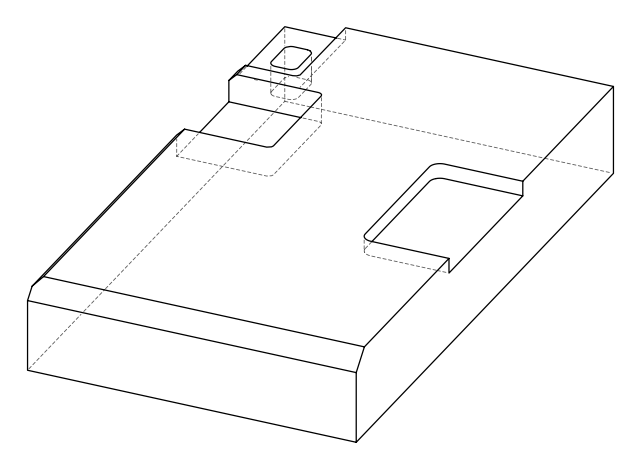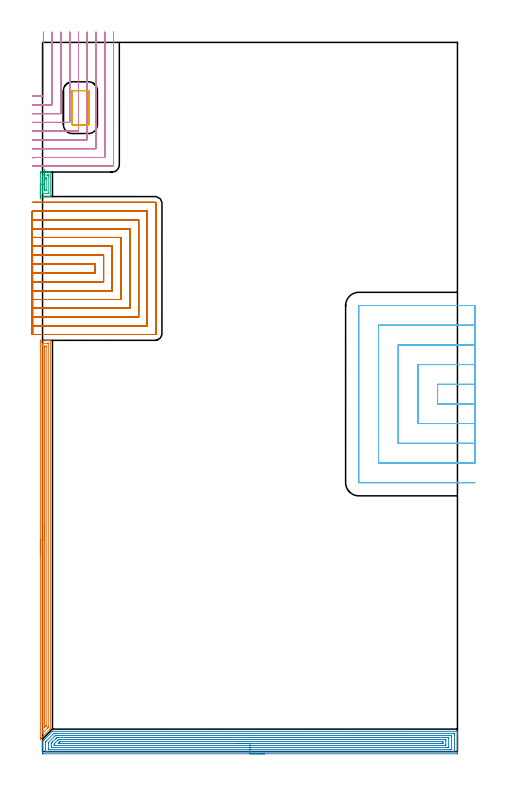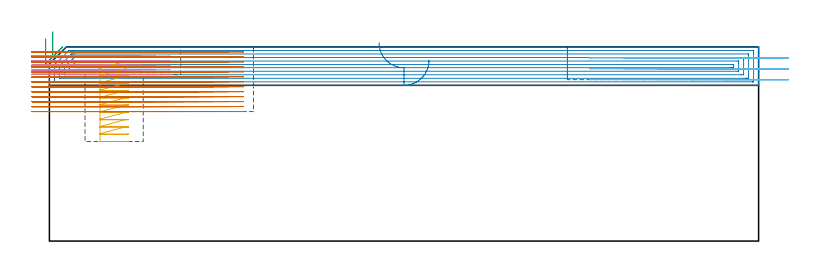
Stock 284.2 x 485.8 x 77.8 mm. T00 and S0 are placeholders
(PLAN: 7 operations, 4 tool changes, 99.5 min)
(1 AREA_MILL | FG_CHAMFER_SURFACE | UGT0205_001 | 6.66 min | 6516 mm3)
(2 AREA_MILL_1 | FG_CHAMFER_SURFACE_1 | UGT0205_001 | 13.82 min | 33493 mm3)
(3 AREA_MILL_2 | FG_CHAMFER_SURFACE_2 | UGT0205_001 | 0.58 min | 590 mm3)
(4 MILL_CORNER_NOTCH_RECTANGULAR | CORNER_NOTCH_RECTANGULAR | NXT0201_009 | Follow Part, ap 2, ae 75% | 11.94 min | 51202 mm3)
(5 MILL_RECTANGULAR_POCKET | POCKET_RECTANGULAR_STRAIGHT | NXT0201_011 | Follow Part, ap 3, ae 75% | 2.34 min | 21359 mm3)
(6 MILL_SLOT | SLOT_PARTIAL_RECTANGULAR | UGT0201_100 | Follow Part, ap 4.5, ae 75% | 8.61 min | 139428 mm3)
(7 MILL_SLOT_1 | SLOT_PARTIAL_RECTANGULAR_1 | NXT0201_009 | Follow Part, ap 2, ae 75% | 55.59 min | 208203 mm3)
(TOOL UGT0205_001 | Chamfer Mill 20 x 3 x 45 deg. | D20 FL50 Z2)
(TOOL NXT0201_009 | ENDMILL 8mm [2P460-0800-NA 1630] | D8 FL26 Z6)
(TOOL NXT0201_011 | ENDMILL 12mm [2P460-1200-NA 1630] | D12 FL38 Z6)
(TOOL UGT0201_100 | End Mill 18 mm | D18 FL22 Z2)
(OP 1 AREA_MILL)
G17 G21 G94 G90
T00 M6
G54
G17 G0 G90 X-1.5 Y135.15 S1061 M3
G43 Z87.8 H0
Z81.
G94 G1 Y135.188 Z80.128 F250.
Y135.302 Z79.264
Y135.491 Z78.412
Y135.753 Z77.58
Y136.087 Z76.774
Y136.49 Z76.
Y136.958 Z75.264
Y137.49 Z74.572
Y138.079 Z73.929
Y138.722 Z73.34
Y139.414 Z72.809
Y140.15 Z72.34
Y140.924 Z71.937
Y141.73 Z71.603
Y142.562 Z71.341
Y143.414 Z71.152
Y144.278 Z71.038
Y145.15 Z71.
Y280.526
X-1.499 Y281.07 Z71.001
X-1.497 Y281.417 Z71.002
X-1.493 Y281.69 Z71.004
X-1.158 Y281.7 Z71.339
X2.337 Z74.831
X3.727 Z76.223
X4.084 Z76.579
X5.02 Z77.52
X5.162 Y281.697 Z77.655
X5.297 Y281.69 Z77.789
X5.3 Y281.517 Z77.8
Y15.49
X5.296 Y15.405 Z77.79
X5.256 Y15.358 Z77.752
X5.008 Y15.107 Z77.507
X-0.284 Y9.814 Z72.212
X-0.422 Y9.677 Z72.076
X-0.58 Y9.519 Z71.918
X-0.721 Y9.377 Z71.775
X-0.869 Y9.23 Z71.629
X-1.007 Y9.092 Z71.491
X-1.158 Y8.94 Z71.337
X-1.316 Y8.783 Z71.182
X-1.483 Y8.617 Z71.015
X-1.497 Y8.609 Z71.001
X-1.499 Y8.608 Z70.999
X-1.5 Y8.783 Z71.
Y145.15
X-0.086 Z72.414
X-0.085 Y279.281 Z72.415
X-0.083 Y279.627 Z72.417
X-0.081 Y279.669 Z72.419
X-0.08 Y279.684 Z72.42
X-0.063 Y279.69 Z72.437
X0.044 Y279.695 Z72.544
X0.181 Y279.699 Z72.681
X3.676 Z76.176
X3.836 Y279.696 Z76.336
X3.87 Y279.692 Z76.37
X3.879 Y279.689 Z76.379
X3.881 Y279.677 Z76.381
X3.884 Y279.639 Z76.384
X3.885 Y279.485 Z76.385
X3.886 Y279.281 Z76.386
Y17.278
X3.883 Y16.589 Z76.383
X3.881 Y16.486 Z76.381
X3.878 Y16.44 Z76.378
X3.829 Y16.384 Z76.329
X3.518 Y16.069 Z76.018
X3.21 Y15.76 Z75.71
X0.257 Y12.807 Z72.757
X0.059 Y12.614 Z72.559
X-0.022 Y12.538 Z72.478
X-0.079 Y12.489 Z72.421
X-0.082 Y12.6 Z72.418
X-0.084 Y12.807 Z72.416
X-0.086 Y13.222 Z72.414
Y13.498
Y145.15
X1.328 Z73.828
X1.329 Y276.737 Z73.829
X1.33 Y277.493 Z73.83
X1.332 Y277.627 Z73.832
X1.335 Y277.674 Z73.835
X1.341 Y277.69 Z73.841
X1.363 Y277.693 Z73.863
X1.463 Y277.696 Z73.963
X2.135 Y277.7 Z74.635
X2.337 Y277.699 Z74.837
X2.404 Y277.696 Z74.904
X2.456 Y277.69 Z74.956
X2.465 Y277.687 Z74.965
X2.467 Y277.669 Z74.967
X2.47 Y277.631 Z74.97
X2.471 Y277.493 Z74.971
Y277.355
Y18.035
X2.47 Y17.896 Z74.97
X2.464 Y17.621 Z74.964
X2.459 Y17.47 Z74.959
X2.308 Y17.307 Z74.808
X1.424 Y16.424 Z73.924
X1.382 Y16.384 Z73.882
X1.357 Y16.368 Z73.857
X1.334 Y16.358 Z73.834
X1.332 Y16.384 Z73.832
X1.33 Y16.417 Z73.83
X1.329 Y16.521 Z73.829
X1.328 Y145.15 Z73.828
Y146.022 Z73.867
Y146.886 Z73.98
Y147.738 Z74.169
Y148.57 Z74.432
Y149.376 Z74.765
Y150.15 Z75.168
Y150.886 Z75.637
Y151.578 Z76.168
Y152.221 Z76.757
Y152.81 Z77.401
Y153.342 Z78.093
Y153.81 Z78.828
Y154.213 Z79.602
Y154.547 Z80.408
Y154.809 Z81.24
X1.329 Y154.998 Z82.092
Y155.112 Z82.957
Y155.15 Z83.829
G0 Z87.8
M5
M2
(OP 2 AREA_MILL_1)
G17 G21 G94 G90
T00 M6
G54
G17 G0 G90 X152.1 Y-1.5 S1061 M3
G43 Z87.8 H0
Z72.4
G94 G1 X152.062 Z71.528 F250.
X151.948 Z70.664
X151.759 Z69.812
X151.497 Z68.98
X151.163 Z68.174
X150.76 Z67.4
X150.291 Z66.664
X149.76 Z65.972
X149.171 Z65.329
X148.528 Z64.74
X147.836 Z64.208
X147.1 Z63.74
X146.326 Z63.337
X145.52 Z63.003
X144.688 Z62.741
X143.836 Z62.552
X142.972 Z62.438
X142.1 Z62.4
X0.609 Y-1.499 Z62.401
X0.037 Y-1.493 Z62.404
X0.007 Y-1.492 Z62.406
X0. Y-0.923 Z62.974
Y3.529 Z67.423
Y4.095 Z67.992
Y4.419 Z68.316
Y4.986 Z68.882
Y5.31 Z69.205
Y5.958 Z69.857
Y6.442 Z70.342
X0.007 Y7.09 Z70.99
X0.01 Y7.1 Z70.999
X0.162 Y7.264 Z71.161
X0.881 Y7.981 Z71.88
X6.718 Y13.818 Z77.717
X6.806 Y13.895 Z77.791
X6.858 Y13.9 Z77.8
X284.038
X284.19 Y13.897 Z77.788
X284.192 Y13.854 Z77.746
X284.2 Y13.48 Z77.38
Y13.081 Z76.98
Y12.433 Z76.328
Y11.218 Z75.115
Y10.652 Z74.546
Y-0.923 Z62.974
X284.197 Y-1.209 Z62.688
X284.19 Y-1.492 Z62.406
X283.906 Y-1.499 Z62.399
X142.1 Y-1.5 Z62.4
Y-0.086 Z63.814
X3.287
X2.443 Y-0.082 Z63.818
X2.394 Y-0.079 Z63.821
X2.01 Y-0.033 Z63.867
X2.003 Y0.357 Z64.257
X2.001 Y0.858 Z64.758
X2. Y1.251 Z65.151
X2.001 Y6.2 Z70.1
X2.005 Y6.589 Z70.489
X2.01 Y6.647 Z70.547
X2.038 Y6.679 Z70.579
X2.115 Y6.761 Z70.661
X2.394 Y7.045 Z70.945
X7.75 Y12.4 Z76.3
X7.769 Y12.415 Z76.315
X7.794 Y12.433 Z76.333
X8.593 Y12.482 Z76.382
X8.643 Y12.484 Z76.384
X9.483 Y12.486 Z76.386
X280.913
X281.757 Y12.482 Z76.382
X281.806 Y12.479 Z76.379
X282.19 Y12.433 Z76.333
X282.197 Y12.043 Z75.943
X282.199 Y11.542 Z75.442
X282.2 Y11.149 Z75.049
X282.199 Y0.466 Z64.366
X282.192 Y-0.033 Z63.867
X282.19 Y-0.075 Z63.825
X282.018 Y-0.082 Z63.818
X281.912 Y-0.085 Z63.815
X281.859 Y-0.086 Z63.814
X281.806
X142.1
Y1.328 Z65.228
X4.18 Y1.329 Z65.229
X4.039 Y1.33 Z65.23
X4.017 Y1.332 Z65.232
X4.012 Y1.334 Z65.234
X4.008 Y1.355 Z65.255
X4.003 Y1.45 Z65.35
X4.001 Y1.569 Z65.469
X4. Y1.748 Z65.648
X4.001 Y5.488 Z69.388
X4.01 Y6.2 Z70.1
X4.092 Y6.287 Z70.187
X4.18 Y6.379 Z70.279
X8.547 Y10.747 Z74.647
X8.643 Y10.841 Z74.741
X8.884 Y11.064 Z74.964
X9.119 Y11.068 Z74.968
X9.536 Y11.07 Z74.97
X10.008 Y11.071 Z74.971
X280.021
X280.161 Y11.07 Z74.97
X280.183 Y11.068 Z74.968
X280.188 Y11.066 Z74.966
X280.192 Y11.045 Z74.945
X280.197 Y10.95 Z74.85
X280.199 Y10.831 Z74.731
X280.2 Y10.652 Z74.552
X280.199 Y1.57 Z65.47
X280.193 Y1.39 Z65.29
X280.19 Y1.343 Z65.243
X280.175 Y1.335 Z65.235
X280.125 Y1.333 Z65.233
X280.021 Y1.33 Z65.23
X279.548 Y1.329 Z65.229
X279.128 Y1.328 Z65.228
X142.1
Y2.743 Z66.643
X6.753
X6.055 Y2.748 Z66.648
X6.02 Y2.749 Z66.649
X6.01 Y2.782 Z66.682
X6.006 Y2.883 Z66.783
X6.002 Y3.087 Z66.987
X6. Y3.494 Z67.394
X6.001 Y5.31 Z69.21
X6.01 Y5.735 Z69.635
X6.213 Y5.952 Z69.852
X6.452 Y6.2 Z70.1
X6.653 Y6.404 Z70.304
X6.858 Y6.609 Z70.509
X9.12 Y8.871 Z72.771
X9.536 Y9.287 Z73.187
X9.775 Y9.523 Z73.423
X9.872 Y9.615 Z73.515
X9.9 Y9.64 Z73.54
X9.938 Y9.65 Z73.55
X10.035 Y9.652 Z73.552
X10.428 Y9.657 Z73.557
X277.447
X278.145 Y9.651 Z73.551
X278.18
X278.19 Y9.618 Z73.518
X278.194 Y9.517 Z73.417
X278.198 Y9.313 Z73.213
X278.2 Y8.906 Z72.806
X278.199 Y3.101 Z67.001
X278.197 Y2.887 Z66.787
X278.193 Y2.781 Z66.681
X278.19 Y2.757 Z66.657
X278.179 Y2.749 Z66.649
X278.126 Y2.747 Z66.647
X277.342 Y2.743 Z66.643
X277.238
X142.1
Y4.157 Z68.057
X8.643
X8.011 Y4.159 Z68.059
X8.009 Y4.161 Z68.061
X8.003 Y4.167 Z68.067
Y4.419 Z68.319
X8.007 Y5.053 Z68.953
X8.018 Y5.31 Z69.21
X8.771 Y6.073 Z69.973
X10.554 Y7.856 Z71.756
X10.679 Y7.981 Z71.881
X10.895 Y8.193 Z72.093
X10.93 Y8.224 Z72.124
X10.945 Y8.235 Z72.135
X10.971 Y8.238 Z72.138
X11.06 Y8.241 Z72.141
X11.321 Y8.243 Z72.143
X11.951
X275.557
X276.189 Y8.241 Z72.141
X276.191 Y8.239 Z72.139
X276.197 Y8.233 Z72.133
X276.199 Y7.981 Z71.881
X276.2 Y7.34 Z71.24
Y4.668 Z68.568
X276.199 Y4.419 Z68.319
X276.197 Y4.259 Z68.159
X276.193 Y4.179 Z68.079
X276.191 Y4.165 Z68.065
X276.157 Y4.163 Z68.063
X276.083 Y4.16 Z68.06
X275.82 Y4.157 Z68.057
X142.1
Y5.571 Z69.471
X11.058 Y5.572 Z69.472
X10.84 Y5.574 Z69.474
X10.777 Y5.576 Z69.476
X10.739 Y5.579 Z69.479
X10.76 Y5.603 Z69.503
X10.832 Y5.681 Z69.581
X10.889 Y5.741 Z69.641
X11.334 Y6.187 Z70.087
X11.782 Y6.63 Z70.53
X11.931 Y6.774 Z70.674
X11.982 Y6.822 Z70.722
X12.056 Y6.824 Z70.724
X12.214 Y6.827 Z70.727
X12.476 Y6.828 Z70.728
X273.772
X274.036 Y6.827 Z70.727
X274.141 Y6.824 Z70.724
X274.186 Y6.822 Z70.722
X274.19 Y6.797 Z70.697
X274.197 Y6.666 Z70.566
X274.199 Y6.2 Z70.1
X274.198 Y5.775 Z69.675
X274.193 Y5.631 Z69.531
X274.19 Y5.584 Z69.484
X274.164 Y5.578 Z69.478
X274.087 Y5.576 Z69.476
X273.772 Y5.572 Z69.472
X273.509 Y5.571 Z69.471
X272.879
X142.1
X141.228 Z69.509
X140.363 Z69.623
X139.512 Z69.812
X138.68 Z70.074
X137.874 Z70.408
X137.1 Z70.811
X136.364 Z71.28
X135.672 Z71.811
X135.029 Z72.4
X134.44 Z73.043
X133.908 Z73.735
X133.44 Z74.471
X133.037 Z75.245
X132.703 Z76.051
X132.441 Z76.883
X132.252 Z77.735
X132.138 Z78.6
X132.1 Z79.471
G0 Z87.8
M5
M2
(OP 3 AREA_MILL_2)
G17 G21 G94 G90
T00 M6
G54
G17 G0 G90 X-1.5 Y378.6 S1061 M3
G43 Z87.8 H0
Z81.
G94 G1 Y378.638 Z80.128 F250.
Y378.752 Z79.264
Y378.941 Z78.412
Y379.203 Z77.58
Y379.537 Z76.774
Y379.94 Z76.
Y380.408 Z75.264
Y380.94 Z74.572
Y381.529 Z73.929
Y382.172 Z73.34
Y382.864 Z72.808
Y383.6 Z72.34
Y384.374 Z71.937
Y385.18 Z71.603
Y386.012 Z71.341
Y386.864 Z71.152
Y387.728 Z71.038
Y388.6 Z71.
Y396.003
X-1.499 Y396.539 Z71.001
X-1.494 Y396.879 Z71.002
X-1.49 Y396.99 Z71.004
X-1.158 Y397. Z71.336
X-0.741 Z71.754
X-0.284 Z72.209
X0.55 Z73.05
X4.958 Z77.457
X5.272 Y396.998 Z77.771
X5.295 Y396.99 Z77.794
X5.3 Y396.98 Z77.8
Y380.22
X5.295 Y380.21 Z77.794
X5.269 Y380.2 Z77.768
X0.55 Z73.05
X-0.284 Z72.209
X-0.74 Z71.754
X-1.064 Z71.43
X-1.158 Y380.202 Z71.336
X-1.49 Y380.21 Z71.004
X-1.494 Y380.321 Z71.002
X-1.499 Y380.661 Z71.001
X-1.5 Y381.006 Z71.
Y388.6
X-0.086 Z72.414
Y393.893
X-0.085 Y394.574 Z72.415
X-0.084 Y394.775 Z72.416
X-0.081 Y394.945 Z72.419
X-0.079 Y394.979 Z72.421
X-0.004 Y394.99 Z72.496
X0.144 Y394.995 Z72.644
X0.367 Y394.999 Z72.867
X3.211 Y395. Z75.711
X3.864 Y394.997 Z76.364
X3.873 Y394.99 Z76.373
X3.879 Y394.982 Z76.379
X3.882 Y394.775 Z76.382
X3.885 Y394.093 Z76.385
X3.886 Y393.893 Z76.386
X3.885 Y382.626 Z76.385
X3.884 Y382.425 Z76.384
X3.881 Y382.255 Z76.381
X3.879 Y382.221 Z76.379
X3.805 Y382.21 Z76.305
X3.656 Y382.205 Z76.156
X3.433 Y382.201 Z75.933
X0.59 Y382.2 Z73.09
X-0.064 Y382.203 Z72.436
X-0.073 Y382.21 Z72.427
X-0.079 Y382.218 Z72.421
X-0.082 Y382.425 Z72.418
X-0.085 Y383.107 Z72.415
X-0.086 Y383.307 Z72.414
Y388.6
X1.328 Z73.828
Y392.128
X1.329 Y392.401 Z73.829
X1.33 Y392.673 Z73.83
X1.332 Y392.854 Z73.832
X1.336 Y392.99 Z73.836
X1.356 Y392.993 Z73.856
X1.463 Y393. Z73.963
X2.35 Y392.998 Z74.85
X2.465 Y392.936 Z74.965
X2.467 Y392.879 Z74.967
X2.471 Y392.128 Z74.971
Y391.993
Y384.799
X2.47 Y384.527 Z74.97
X2.468 Y384.346 Z74.968
X2.464 Y384.21 Z74.964
X2.444 Y384.207 Z74.944
X2.337 Y384.2 Z74.837
X1.45 Y384.202 Z73.95
X1.335 Y384.264 Z73.835
X1.333 Y384.321 Z73.833
X1.329 Y385.071 Z73.829
Y385.207
X1.328 Y388.6 Z73.828
Y389.472 Z73.867
Y390.336 Z73.98
Y391.188 Z74.169
Y392.02 Z74.432
Y392.826 Z74.765
Y393.6 Z75.168
Y394.336 Z75.637
Y395.028 Z76.168
Y395.671 Z76.757
Y396.26 Z77.401
Y396.792 Z78.093
Y397.26 Z78.828
Y397.663 Z79.602
Y397.997 Z80.408
Y398.259 Z81.24
Y398.448 Z82.092
Y398.562 Z82.957
Y398.6 Z83.828
G0 Z87.8
M5
M2
(OP 4 MILL_CORNER_NOTCH_RECTANGULAR)
G17 G21 G94 G90
T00 M6
G54
G17 G0 G90 X-7. Y448.95 S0 M3
G43 Z87.8 H1
Z75.967
G94 G1 X-4. Y448.995 F250.
G2 X-3.283 Y449. R48. F500.
G1 X0.204
G3 X0.6 Y449.396 R0.4
G1 Y489.8
Y492.8 F250.
G0 Z87.8
X-7. Y442.943
Z75.967
G1 X-4. Y442.994
G2 X-3.283 Y443. R42. F500.
G1 X6.204
G3 X6.6 Y443.396 R0.4
G1 Y489.8
Y492.8 F250.
G0 Z87.8
X-6.999 Y436.933
Z75.967
G1 X-4. Y436.993
G2 X-3.283 Y437. R36. F500.
G1 X12.204
G3 X12.6 Y437.396 R0.4
G1 Y489.8
Y492.8 F250.
G0 Z87.8
X-6.999 Y430.92
Z75.967
G1 X-4. Y430.991
G2 X-3.283 Y431. R30. F500.
G1 X18.204
G3 X18.6 Y431.396 R0.4
G1 Y489.8
Y492.8 F250.
G0 Z87.8
X-6.999 Y424.9
Z75.967
G1 X-4. Y424.989
G2 X-3.283 Y425. R24. F500.
G1 X24.204
G3 X24.6 Y425.396 R0.4
G1 Y489.8
Y492.8 F250.
G0 Z87.8
X-6.998 Y418.866
Z75.967
G1 X-4. Y418.986
G2 X-3.283 Y419. R18. F500.
G1 X30.203
G3 X30.6 Y419.397 R0.4
G1 Y489.8
Y492.8 F250.
G0 Z87.8
X-6.995 Y412.799
Z75.967
G1 X-4. Y412.979
G2 X-3.283 Y413. R12. F500.
G1 X36.203
G3 X36.6 Y413.397 R0.4
G1 Y489.8
Y492.8 F250.
G0 Z87.8
X-6.979 Y406.598
Z75.967
G1 X-4. Y406.957
G2 X-3.283 Y407. R6. F500.
G1 X42.203
G3 X42.6 Y407.397 R0.4
G1 Y489.8
Y492.8 F250.
G0 Z87.8
X-6.283 Y401.
Z75.967
G1 X-3.283
X47.6 F500.
G3 X48.6 Y402. R1.
G1 Y489.8
Y492.8 F250.
G0 Z87.8
X-7. Y448.999
Z74.133
G1 X-4. Y449.
X0.204 F500.
G3 X0.6 Y449.396 R0.4
G1 Y489.8
Y492.8 F250.
G0 Z87.8
X-7. Y442.998
Z74.133
G1 X-4. Y443.
X0.204 F500.
X6.204
G3 X6.6 Y443.396 R0.4
G1 Y489.8
Y492.8 F250.
G0 Z87.8
X-7. Y436.998
Z74.133
G1 X-4. Y437.
X6.204 F500.
X12.204
G3 X12.6 Y437.396 R0.4
G1 Y489.8
Y492.8 F250.
G0 Z87.8
X-7. Y430.998
Z74.133
G1 X-4. Y431.
X12.204 F500.
X18.204
G3 X18.6 Y431.396 R0.4
G1 Y489.8
Y492.8 F250.
G0 Z87.8
X-7. Y424.997
Z74.133
G1 X-4. Y425.
X18.204 F500.
X24.204
G3 X24.6 Y425.396 R0.4
G1 Y489.8
Y492.8 F250.
G0 Z87.8
X-7. Y418.996
Z74.133
G1 X-4. Y419.
X24.204 F500.
X30.203
G3 X30.6 Y419.397 R0.4
G1 Y489.8
Y492.8 F250.
G0 Z87.8
X-7. Y412.994
Z74.133
G1 X-4. Y413.
X30.203 F500.
X36.203
G3 X36.6 Y413.397 R0.4
G1 Y489.8
Y492.8 F250.
G0 Z87.8
X-7. Y406.988
Z74.133
G1 X-4. Y407.
X36.203 F500.
X42.203
G3 X42.6 Y407.397 R0.4
G1 Y489.8
Y492.8 F250.
G0 Z87.8
X-6.976 Y401.
Z74.133
G1 X-3.976
X47.6 F500.
G3 X48.6 Y402. R1.
G1 Y489.8
Y492.8 F250.
G0 Z87.8
X-7. Y449.
Z72.3
G1 X-4.
X0.204 F500.
G3 X0.6 Y449.396 R0.4
G1 Y489.8
Y492.8 F250.
G0 Z87.8
X-7. Y443.
Z72.3
G1 X-4.
X6.204 F500.
G3 X6.6 Y443.396 R0.4
G1 Y489.8
Y492.8 F250.
G0 Z87.8
X-7. Y437.
Z72.3
G1 X-4.
X12.204 F500.
G3 X12.6 Y437.396 R0.4
G1 Y489.8
Y492.8 F250.
G0 Z87.8
X-7. Y431.
Z72.3
G1 X-4.
X18.204 F500.
G3 X18.6 Y431.396 R0.4
G1 Y489.8
Y492.8 F250.
G0 Z87.8
X-7. Y425.
Z72.3
G1 X-4.
X24.204 F500.
G3 X24.6 Y425.396 R0.4
G1 Y489.8
Y492.8 F250.
G0 Z87.8
X-7. Y419.
Z72.3
G1 X-4.
X30.203 F500.
G3 X30.6 Y419.397 R0.4
G1 Y489.8
Y492.8 F250.
G0 Z87.8
X-7. Y413.
Z72.3
G1 X-4.
X36.203 F500.
G3 X36.6 Y413.397 R0.4
G1 Y489.8
Y492.8 F250.
G0 Z87.8
X-7. Y407.
Z72.3
G1 X-4.
X42.203 F500.
G3 X42.6 Y407.397 R0.4
G1 Y489.8
Y492.8 F250.
G0 Z87.8
X-7. Y401.
Z72.3
G1 X-4.
X47.6 F500.
G3 X48.6 Y402. R1.
G1 Y489.8
Y492.8 F250.
G0 Z87.8
X-7. Y449.
Z70.467
G1 X-4.
X0.204 F500.
G3 X0.6 Y449.396 R0.4
G1 Y489.8
Y492.8 F250.
G0 Z87.8
X-7. Y443.
Z70.467
G1 X-4.
X6.204 F500.
G3 X6.6 Y443.396 R0.4
G1 Y489.8
Y492.8 F250.
G0 Z87.8
X-7. Y437.
Z70.467
G1 X-4.
X12.204 F500.
G3 X12.6 Y437.396 R0.4
G1 Y489.8
Y492.8 F250.
G0 Z87.8
X-7. Y431.
Z70.467
G1 X-4.
X18.204 F500.
G3 X18.6 Y431.396 R0.4
G1 Y489.8
Y492.8 F250.
G0 Z87.8
X-7. Y425.
Z70.467
G1 X-4.
X24.204 F500.
G3 X24.6 Y425.396 R0.4
G1 Y489.8
Y492.8 F250.
G0 Z87.8
X-7. Y419.
Z70.467
G1 X-4.
X30.203 F500.
G3 X30.6 Y419.397 R0.4
G1 Y489.8
Y492.8 F250.
G0 Z87.8
X-7. Y413.
Z70.467
G1 X-4.
X36.203 F500.
G3 X36.6 Y413.397 R0.4
G1 Y489.8
Y492.8 F250.
G0 Z87.8
X-7. Y407.
Z70.467
G1 X-4.
X42.203 F500.
G3 X42.6 Y407.397 R0.4
G1 Y489.8
Y492.8 F250.
G0 Z87.8
X-7. Y401.
Z70.467
G1 X-4.
X47.6 F500.
G3 X48.6 Y402. R1.
G1 Y489.8
Y492.8 F250.
G0 Z87.8
X-7. Y449.
Z68.633
G1 X-4.
X0.204 F500.
G3 X0.6 Y449.396 R0.4
G1 Y489.8
Y492.8 F250.
G0 Z87.8
X-7. Y443.
Z68.633
G1 X-4.
X6.204 F500.
G3 X6.6 Y443.396 R0.4
G1 Y489.8
Y492.8 F250.
G0 Z87.8
X-7. Y437.
Z68.633
G1 X-4.
X12.204 F500.
G3 X12.6 Y437.396 R0.4
G1 Y489.8
Y492.8 F250.
G0 Z87.8
X-7. Y431.
Z68.633
G1 X-4.
X18.204 F500.
G3 X18.6 Y431.396 R0.4
G1 Y489.8
Y492.8 F250.
G0 Z87.8
X-7. Y425.
Z68.633
G1 X-4.
X24.204 F500.
G3 X24.6 Y425.396 R0.4
G1 Y489.8
Y492.8 F250.
G0 Z87.8
X-7. Y419.
Z68.633
G1 X-4.
X30.203 F500.
G3 X30.6 Y419.397 R0.4
G1 Y489.8
Y492.8 F250.
G0 Z87.8
X-7. Y413.
Z68.633
G1 X-4.
X36.203 F500.
G3 X36.6 Y413.397 R0.4
G1 Y489.8
Y492.8 F250.
G0 Z87.8
X-7. Y407.
Z68.633
G1 X-4.
X42.203 F500.
G3 X42.6 Y407.397 R0.4
G1 Y489.8
Y492.8 F250.
G0 Z87.8
X-7. Y401.
Z68.633
G1 X-4.
X47.6 F500.
G3 X48.6 Y402. R1.
G1 Y489.8
Y492.8 F250.
G0 Z87.8
X-7. Y449.
Z66.8
G1 X-4.
X0.204 F500.
G3 X0.6 Y449.396 R0.4
G1 Y489.8
Y492.8 F250.
G0 Z87.8
X-7. Y443.
Z66.8
G1 X-4.
X6.204 F500.
G3 X6.6 Y443.396 R0.4
G1 Y489.8
Y492.8 F250.
G0 Z87.8
X-7. Y437.
Z66.8
G1 X-4.
X12.204 F500.
G3 X12.6 Y437.396 R0.4
G1 Y489.8
Y492.8 F250.
G0 Z87.8
X-7. Y431.
Z66.8
G1 X-4.
X18.204 F500.
G3 X18.6 Y431.396 R0.4
G1 Y489.8
Y492.8 F250.
G0 Z87.8
X-7. Y425.
Z66.8
G1 X-4.
X24.204 F500.
G3 X24.6 Y425.396 R0.4
G1 Y489.8
Y492.8 F250.
G0 Z87.8
X-7. Y419.
Z66.8
G1 X-4.
X30.203 F500.
G3 X30.6 Y419.397 R0.4
G1 Y489.8
Y492.8 F250.
G0 Z87.8
X-7. Y413.
Z66.8
G1 X-4.
X36.203 F500.
G3 X36.6 Y413.397 R0.4
G1 Y489.8
Y492.8 F250.
G0 Z87.8
X-7. Y407.
Z66.8
G1 X-4.
X42.203 F500.
G3 X42.6 Y407.397 R0.4
G1 Y489.8
Y492.8 F250.
G0 Z87.8
X-7. Y401.
Z66.8
G1 X-4.
X47.6 F500.
G3 X48.6 Y402. R1.
G1 Y489.8
Y492.8 F250.
G0 Z87.8
M5
M2
(OP 5 MILL_RECTANGULAR_POCKET)
G17 G21 G94 G90
T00 M6
G54
G17 G0 G90 X30.714 Y452.8 S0 M3
G43 Z87.8 H1
Z72.054
G94 G1 X20.4 Z69.29 F250.
X20.368 Z69.282
X20.326 Y452.774 Z69.268
X20.3 Y452.732 Z69.255
Y452.7 Z69.247
Y441.1 Z66.138
Y429.5 F500.
X20.305 Y429.445
X20.345 Y429.405
X20.4 Y429.4
X31.5
X31.555 Y429.405
X31.595 Y429.445
X31.6 Y429.5
Y452.7
X31.595 Y452.755
X31.555 Y452.795
X31.5 Y452.8
X20.4
X20.345 Y452.795
X20.305 Y452.755
X20.3 Y452.7
Y441.1
Y440.1
G0 X30.714 Y452.8 Z69.138
G1 X20.4 Z66.375 F250.
X20.368 Z66.366
X20.326 Y452.774 Z66.353
X20.3 Y452.732 Z66.34
Y452.7 Z66.331
Y441.1 Z63.223
Y429.5 F500.
X20.305 Y429.445
X20.345 Y429.405
X20.4 Y429.4
X31.5
X31.555 Y429.405
X31.595 Y429.445
X31.6 Y429.5
Y452.7
X31.595 Y452.755
X31.555 Y452.795
X31.5 Y452.8
X20.4
X20.345 Y452.795
X20.305 Y452.755
X20.3 Y452.7
Y441.1
Y440.1
G0 X30.714 Y452.8 Z66.223
G1 X20.4 Z63.46 F250.
X20.368 Z63.451
X20.326 Y452.774 Z63.438
X20.3 Y452.732 Z63.424
Y452.7 Z63.416
Y441.1 Z60.308
Y429.5 F500.
X20.305 Y429.445
X20.345 Y429.405
X20.4 Y429.4
X31.5
X31.555 Y429.405
X31.595 Y429.445
X31.6 Y429.5
Y452.7
X31.595 Y452.755
X31.555 Y452.795
X31.5 Y452.8
X20.4
X20.345 Y452.795
X20.305 Y452.755
X20.3 Y452.7
Y441.1
Y440.1
G0 X30.714 Y452.8 Z63.308
G1 X20.4 Z60.544 F250.
X20.368 Z60.536
X20.326 Y452.774 Z60.522
X20.3 Y452.732 Z60.509
Y452.7 Z60.5
Y441.1 Z57.392
Y429.5 F500.
X20.305 Y429.445
X20.345 Y429.405
X20.4 Y429.4
X31.5
X31.555 Y429.405
X31.595 Y429.445
X31.6 Y429.5
Y452.7
X31.595 Y452.755
X31.555 Y452.795
X31.5 Y452.8
X20.4
X20.345 Y452.795
X20.305 Y452.755
X20.3 Y452.7
Y441.1
Y440.1
G0 X30.714 Y452.8 Z60.392
G1 X20.4 Z57.629 F250.
X20.368 Z57.62
X20.326 Y452.774 Z57.607
X20.3 Y452.732 Z57.594
Y452.7 Z57.585
Y441.1 Z54.477
Y429.5 F500.
X20.305 Y429.445
X20.345 Y429.405
X20.4 Y429.4
X31.5
X31.555 Y429.405
X31.595 Y429.445
X31.6 Y429.5
Y452.7
X31.595 Y452.755
X31.555 Y452.795
X31.5 Y452.8
X20.4
X20.345 Y452.795
X20.305 Y452.755
X20.3 Y452.7
Y441.1
Y440.1
G0 X30.714 Y452.8 Z57.477
G1 X20.4 Z54.713 F250.
X20.368 Z54.705
X20.326 Y452.774 Z54.692
X20.3 Y452.732 Z54.678
Y452.7 Z54.67
Y441.1 Z51.562
Y429.5 F500.
X20.305 Y429.445
X20.345 Y429.405
X20.4 Y429.4
X31.5
X31.555 Y429.405
X31.595 Y429.445
X31.6 Y429.5
Y452.7
X31.595 Y452.755
X31.555 Y452.795
X31.5 Y452.8
X20.4
X20.345 Y452.795
X20.305 Y452.755
X20.3 Y452.7
Y441.1
Y440.1
G0 X30.714 Y452.8 Z54.562
G1 X20.4 Z51.798 F250.
X20.368 Z51.789
X20.326 Y452.774 Z51.776
X20.3 Y452.732 Z51.763
Y452.7 Z51.754
Y441.1 Z48.646
Y429.5 F500.
X20.305 Y429.445
X20.345 Y429.405
X20.4 Y429.4
X31.5
X31.555 Y429.405
X31.595 Y429.445
X31.6 Y429.5
Y452.7
X31.595 Y452.755
X31.555 Y452.795
X31.5 Y452.8
X20.4
X20.345 Y452.795
X20.305 Y452.755
X20.3 Y452.7
Y441.1
Y440.1
G0 X30.714 Y452.8 Z51.646
G1 X20.4 Z48.883 F250.
X20.368 Z48.874
X20.326 Y452.774 Z48.861
X20.3 Y452.732 Z48.848
Y452.7 Z48.839
Y441.1 Z45.731
Y429.5 F500.
X20.305 Y429.445
X20.345 Y429.405
X20.4 Y429.4
X31.5
X31.555 Y429.405
X31.595 Y429.445
X31.6 Y429.5
Y452.7
X31.595 Y452.755
X31.555 Y452.795
X31.5 Y452.8
X20.4
X20.345 Y452.795
X20.305 Y452.755
X20.3 Y452.7
Y441.1
Y440.1
G0 X30.714 Y452.8 Z48.731
G1 X20.4 Z45.967 F250.
X20.368 Z45.959
X20.326 Y452.774 Z45.945
X20.3 Y452.732 Z45.932
Y452.7 Z45.924
Y441.1 Z42.815
Y429.5 F500.
X20.305 Y429.445
X20.345 Y429.405
X20.4 Y429.4
X31.5
X31.555 Y429.405
X31.595 Y429.445
X31.6 Y429.5
Y452.7
X31.595 Y452.755
X31.555 Y452.795
X31.5 Y452.8
X20.4
X20.345 Y452.795
X20.305 Y452.755
X20.3 Y452.7
Y441.1
Y440.1
G0 X30.714 Y452.8 Z45.815
G1 X20.4 Z43.052 F250.
X20.368 Z43.043
X20.326 Y452.774 Z43.03
X20.3 Y452.732 Z43.017
Y452.7 Z43.008
Y441.1 Z39.9
Y429.5 F500.
X20.305 Y429.445
X20.345 Y429.405
X20.4 Y429.4
X31.5
X31.555 Y429.405
X31.595 Y429.445
X31.6 Y429.5
Y452.7
X31.595 Y452.755
X31.555 Y452.795
X31.5 Y452.8
X20.4
X20.345 Y452.795
X20.305 Y452.755
X20.3 Y452.7
Y441.1
Y440.1
G0 Z87.8
M5
M2
(OP 6 MILL_SLOT)
G17 G21 G94 G90
T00 M6
G54
G17 G0 G90 X296.2 Y251.6 S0 M3
G43 Z87.8 H0
Z73.433
G94 G1 X293.2 F250.
X270.6 F500.
Y238.2
X293.2
X296.2 F250.
Y265.1
X293.2
X257.1 F500.
Y224.7
X293.2
X296.2 F250.
Y278.6
X293.2
X243.6 F500.
Y211.2
X293.2
X296.2 F250.
Y292.1
X293.2
X230.1 F500.
Y197.7
X293.2
X296.2 F250.
Y305.6
X293.2
X216.7 F500.
X216.645 Y305.595
X216.605 Y305.555
X216.6 Y305.5
Y184.3
X216.605 Y184.245
X216.645 Y184.205
X216.7 Y184.2
X293.2
X296.2 F250.
G0 Y251.6 Z69.067
G1 X293.2
X270.6 F500.
Y238.2
X293.2
X296.2 F250.
Y265.1
X293.2
X257.1 F500.
Y224.7
X293.2
X296.2 F250.
Y278.6
X293.2
X243.6 F500.
Y211.2
X293.2
X296.2 F250.
Y292.1
X293.2
X230.1 F500.
Y197.7
X293.2
X296.2 F250.
Y305.6
X293.2
X216.7 F500.
X216.645 Y305.595
X216.605 Y305.555
X216.6 Y305.5
Y184.3
X216.605 Y184.245
X216.645 Y184.205
X216.7 Y184.2
X293.2
X296.2 F250.
G0 Y251.6 Z64.7
G1 X293.2
X270.6 F500.
Y238.2
X293.2
X296.2 F250.
Y265.1
X293.2
X257.1 F500.
Y224.7
X293.2
X296.2 F250.
Y278.6
X293.2
X243.6 F500.
Y211.2
X293.2
X296.2 F250.
Y292.1
X293.2
X230.1 F500.
Y197.7
X293.2
X296.2 F250.
Y305.6
X293.2
X216.7 F500.
X216.645 Y305.595
X216.605 Y305.555
X216.6 Y305.5
Y184.3
X216.605 Y184.245
X216.645 Y184.205
X216.7 Y184.2
X293.2
X296.2 F250.
G0 Z87.8
M5
M2
(OP 7 MILL_SLOT_1)
G17 G21 G94 G90
T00 M6
G54
G17 G0 G90 X-7. Y327.649 S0 M3
G43 Z87.8 H1
Z75.808
G94 G1 X-4. Y327.695 F250.
G2 X-3.359 Y327.7 R42. F500.
G1 X35.8
Y334.2
X-3.364
G2 X-4. Y334.205 R42.
G1 X-7. Y334.25 F250.
Y321.641
X-4. Y321.694
G2 X-3.359 Y321.7 R36. F500.
G1 X41.8
Y340.2
X-3.364
G2 X-4. Y340.206 R36.
G1 X-7. Y340.259 F250.
X-6.999 Y315.629
X-4. Y315.693
G2 X-3.359 Y315.7 R30. F500.
G1 X47.8
Y346.2
X-3.364
G2 X-4. Y346.207 R30.
G1 X-6.999 Y346.27 F250.
Y309.611
X-4. Y309.691
G2 X-3.359 Y309.7 R24. F500.
G1 X53.8
Y352.2
X-3.364
G2 X-4. Y352.208 R24.
G1 X-6.999 Y352.288 F250.
X-6.998 Y303.582
X-4. Y303.689
G2 X-3.359 Y303.7 R18. F500.
G1 X59.8
Y358.2
X-3.364
G2 X-4. Y358.211 R18.
G1 X-6.998 Y358.317 F250.
X-6.996 Y297.523
X-4. Y297.683
G2 X-3.359 Y297.7 R12. F500.
G1 X65.8
Y364.2
X-3.364
G2 X-4. Y364.217 R12.
G1 X-6.996 Y364.376 F250.
X-6.983 Y291.345
X-4. Y291.666
G2 X-3.359 Y291.7 R6. F500.
G1 X71.8
Y370.2
X-3.364
G2 X-4. Y370.234 R6.
G1 X-6.983 Y370.552 F250.
X-6.359 Y285.7
X-3.359
X77.3 F500.
G3 X77.8 Y286.2 R0.5
G1 Y375.7
G3 X77.3 Y376.2 R0.5
G1 X-3.364
X-6.364 F250.
G0 X-7. Y327.7 Z73.815
G1 X-4.
X35.8 F500.
Y334.2
X-4.
X-7. F250.
Y321.7
X-4.
X41.8 F500.
Y340.2
X-4.
X-7. F250.
Y315.7
X-4.
X47.8 F500.
Y346.2
X-4.
X-7. F250.
Y309.7
X-4.
X53.8 F500.
Y352.2
X-4.
X-7. F250.
Y303.7
X-4.
X59.8 F500.
Y358.2
X-4.
X-7. F250.
Y297.7
X-4.
X65.8 F500.
Y364.2
X-4.
X-7. F250.
Y291.7
X-4.
X71.8 F500.
Y370.2
X-4.
X-7. F250.
X-6.999 Y285.7
X-3.999
X77.3 F500.
G3 X77.8 Y286.2 R0.5
G1 Y375.7
G3 X77.3 Y376.2 R0.5
G1 X-4.
X-7. F250.
G0 Y327.7 Z71.823
G1 X-4.
X35.8 F500.
Y334.2
X-4.
X-7. F250.
Y321.7
X-4.
X41.8 F500.
Y340.2
X-4.
X-7. F250.
Y315.7
X-4.
X47.8 F500.
Y346.2
X-4.
X-7. F250.
Y309.7
X-4.
X53.8 F500.
Y352.2
X-4.
X-7. F250.
Y303.7
X-4.
X59.8 F500.
Y358.2
X-4.
X-7. F250.
Y297.7
X-4.
X65.8 F500.
Y364.2
X-4.
X-7. F250.
Y291.7
X-4.
X71.8 F500.
Y370.2
X-4.
X-7. F250.
Y285.7
X-4.
X77.3 F500.
G3 X77.8 Y286.2 R0.5
G1 Y375.7
G3 X77.3 Y376.2 R0.5
G1 X-4.
X-7. F250.
G0 Y327.7 Z69.831
G1 X-4.
X35.8 F500.
Y334.2
X-4.
X-7. F250.
Y321.7
X-4.
X41.8 F500.
Y340.2
X-4.
X-7. F250.
Y315.7
X-4.
X47.8 F500.
Y346.2
X-4.
X-7. F250.
Y309.7
X-4.
X53.8 F500.
Y352.2
X-4.
X-7. F250.
Y303.7
X-4.
X59.8 F500.
Y358.2
X-4.
X-7. F250.
Y297.7
X-4.
X65.8 F500.
Y364.2
X-4.
X-7. F250.
Y291.7
X-4.
X71.8 F500.
Y370.2
X-4.
X-7. F250.
Y285.7
X-4.
X77.3 F500.
G3 X77.8 Y286.2 R0.5
G1 Y375.7
G3 X77.3 Y376.2 R0.5
G1 X-4.
X-7. F250.
G0 Y327.7 Z67.838
G1 X-4.
X35.8 F500.
Y334.2
X-4.
X-7. F250.
Y321.7
X-4.
X41.8 F500.
Y340.2
X-4.
X-7. F250.
Y315.7
X-4.
X47.8 F500.
Y346.2
X-4.
X-7. F250.
Y309.7
X-4.
X53.8 F500.
Y352.2
X-4.
X-7. F250.
Y303.7
X-4.
X59.8 F500.
Y358.2
X-4.
X-7. F250.
Y297.7
X-4.
X65.8 F500.
Y364.2
X-4.
X-7. F250.
Y291.7
X-4.
X71.8 F500.
Y370.2
X-4.
X-7. F250.
Y285.7
X-4.
X77.3 F500.
G3 X77.8 Y286.2 R0.5
G1 Y375.7
G3 X77.3 Y376.2 R0.5
G1 X-4.
X-7. F250.
G0 Y327.7 Z65.846
G1 X-4.
X35.8 F500.
Y334.2
X-4.
X-7. F250.
Y321.7
X-4.
X41.8 F500.
Y340.2
X-4.
X-7. F250.
Y315.7
X-4.
X47.8 F500.
Y346.2
X-4.
X-7. F250.
Y309.7
X-4.
X53.8 F500.
Y352.2
X-4.
X-7. F250.
Y303.7
X-4.
X59.8 F500.
Y358.2
X-4.
X-7. F250.
Y297.7
X-4.
X65.8 F500.
Y364.2
X-4.
X-7. F250.
Y291.7
X-4.
X71.8 F500.
Y370.2
X-4.
X-7. F250.
Y285.7
X-4.
X77.3 F500.
G3 X77.8 Y286.2 R0.5
G1 Y375.7
G3 X77.3 Y376.2 R0.5
G1 X-4.
X-7. F250.
G0 Y327.7 Z63.854
G1 X-4.
X35.8 F500.
Y334.2
X-4.
X-7. F250.
Y321.7
X-4.
X41.8 F500.
Y340.2
X-4.
X-7. F250.
Y315.7
X-4.
X47.8 F500.
Y346.2
X-4.
X-7. F250.
Y309.7
X-4.
X53.8 F500.
Y352.2
X-4.
X-7. F250.
Y303.7
X-4.
X59.8 F500.
Y358.2
X-4.
X-7. F250.
Y297.7
X-4.
X65.8 F500.
Y364.2
X-4.
X-7. F250.
Y291.7
X-4.
X71.8 F500.
Y370.2
X-4.
X-7. F250.
Y285.7
X-4.
X77.3 F500.
G3 X77.8 Y286.2 R0.5
G1 Y375.7
G3 X77.3 Y376.2 R0.5
G1 X-4.
X-7. F250.
G0 Y327.7 Z61.861
G1 X-4.
X35.8 F500.
Y334.2
X-4.
X-7. F250.
Y321.7
X-4.
X41.8 F500.
Y340.2
X-4.
X-7. F250.
Y315.7
X-4.
X47.8 F500.
Y346.2
X-4.
X-7. F250.
Y309.7
X-4.
X53.8 F500.
Y352.2
X-4.
X-7. F250.
Y303.7
X-4.
X59.8 F500.
Y358.2
X-4.
X-7. F250.
Y297.7
X-4.
X65.8 F500.
Y364.2
X-4.
X-7. F250.
Y291.7
X-4.
X71.8 F500.
Y370.2
X-4.
X-7. F250.
Y285.7
X-4.
X77.3 F500.
G3 X77.8 Y286.2 R0.5
G1 Y375.7
G3 X77.3 Y376.2 R0.5
G1 X-4.
X-7. F250.
G0 Y327.7 Z59.869
G1 X-4.
X35.8 F500.
Y334.2
X-4.
X-7. F250.
Y321.7
X-4.
X41.8 F500.
Y340.2
X-4.
X-7. F250.
Y315.7
X-4.
X47.8 F500.
Y346.2
X-4.
X-7. F250.
Y309.7
X-4.
X53.8 F500.
Y352.2
X-4.
X-7. F250.
Y303.7
X-4.
X59.8 F500.
Y358.2
X-4.
X-7. F250.
Y297.7
X-4.
X65.8 F500.
Y364.2
X-4.
X-7. F250.
Y291.7
X-4.
X71.8 F500.
Y370.2
X-4.
X-7. F250.
Y285.7
X-4.
X77.3 F500.
G3 X77.8 Y286.2 R0.5
G1 Y375.7
G3 X77.3 Y376.2 R0.5
G1 X-4.
X-7. F250.
G0 Y327.7 Z57.877
G1 X-4.
X35.8 F500.
Y334.2
X-4.
X-7. F250.
Y321.7
X-4.
X41.8 F500.
Y340.2
X-4.
X-7. F250.
Y315.7
X-4.
X47.8 F500.
Y346.2
X-4.
X-7. F250.
Y309.7
X-4.
X53.8 F500.
Y352.2
X-4.
X-7. F250.
Y303.7
X-4.
X59.8 F500.
Y358.2
X-4.
X-7. F250.
Y297.7
X-4.
X65.8 F500.
Y364.2
X-4.
X-7. F250.
Y291.7
X-4.
X71.8 F500.
Y370.2
X-4.
X-7. F250.
Y285.7
X-4.
X77.3 F500.
G3 X77.8 Y286.2 R0.5
G1 Y375.7
G3 X77.3 Y376.2 R0.5
G1 X-4.
X-7. F250.
G0 Y327.7 Z55.885
G1 X-4.
X35.8 F500.
Y334.2
X-4.
X-7. F250.
Y321.7
X-4.
X41.8 F500.
Y340.2
X-4.
X-7. F250.
Y315.7
X-4.
X47.8 F500.
Y346.2
X-4.
X-7. F250.
Y309.7
X-4.
X53.8 F500.
Y352.2
X-4.
X-7. F250.
Y303.7
X-4.
X59.8 F500.
Y358.2
X-4.
X-7. F250.
Y297.7
X-4.
X65.8 F500.
Y364.2
X-4.
X-7. F250.
Y291.7
X-4.
X71.8 F500.
Y370.2
X-4.
X-7. F250.
Y285.7
X-4.
X77.3 F500.
G3 X77.8 Y286.2 R0.5
G1 Y375.7
G3 X77.3 Y376.2 R0.5
G1 X-4.
X-7. F250.
G0 Y327.7 Z53.892
G1 X-4.
X35.8 F500.
Y334.2
X-4.
X-7. F250.
Y321.7
X-4.
X41.8 F500.
Y340.2
X-4.
X-7. F250.
Y315.7
X-4.
X47.8 F500.
Y346.2
X-4.
X-7. F250.
Y309.7
X-4.
X53.8 F500.
Y352.2
X-4.
X-7. F250.
Y303.7
X-4.
X59.8 F500.
Y358.2
X-4.
X-7. F250.
Y297.7
X-4.
X65.8 F500.
Y364.2
X-4.
X-7. F250.
Y291.7
X-4.
X71.8 F500.
Y370.2
X-4.
X-7. F250.
Y285.7
X-4.
X77.3 F500.
G3 X77.8 Y286.2 R0.5
G1 Y375.7
G3 X77.3 Y376.2 R0.5
G1 X-4.
X-7. F250.
G0 Y327.7 Z51.9
G1 X-4.
X35.8 F500.
Y334.2
X-4.
X-7. F250.
Y321.7
X-4.
X41.8 F500.
Y340.2
X-4.
X-7. F250.
Y315.7
X-4.
X47.8 F500.
Y346.2
X-4.
X-7. F250.
Y309.7
X-4.
X53.8 F500.
Y352.2
X-4.
X-7. F250.
Y303.7
X-4.
X59.8 F500.
Y358.2
X-4.
X-7. F250.
Y297.7
X-4.
X65.8 F500.
Y364.2
X-4.
X-7. F250.
Y291.7
X-4.
X71.8 F500.
Y370.2
X-4.
X-7. F250.
Y285.7
X-4.
X77.3 F500.
G3 X77.8 Y286.2 R0.5
G1 Y375.7
G3 X77.3 Y376.2 R0.5
G1 X-4.
X-7. F250.
G0 Z87.8
M5
M2
